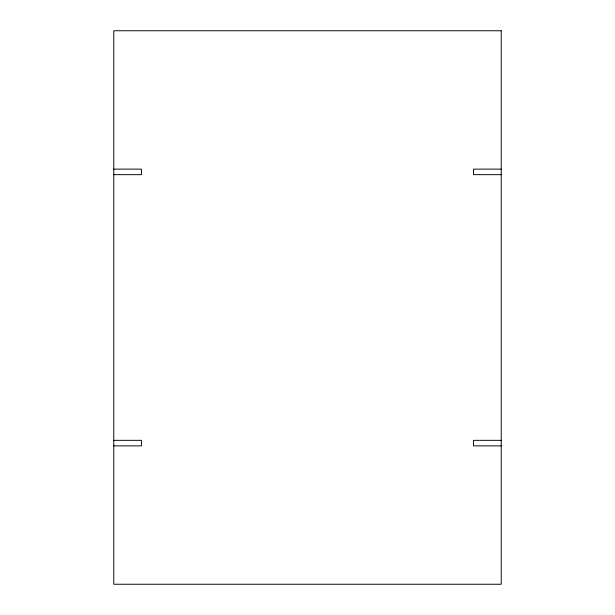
<?xml version="1.0" encoding="UTF-8"?>
<svg xmlns="http://www.w3.org/2000/svg" width="615" height="615" viewBox="0 0 615 615"><rect width="100%" height="100%" fill="white"/><g stroke="black" fill="none" stroke-linecap="round" stroke-linejoin="round"><path stroke-width="0.92" d="M113.775 169.125L141.45 169.125L141.45 174.66L113.775 174.66M501.225 169.125L473.55 169.125L473.55 174.66L501.225 174.66M113.775 440.34L141.45 440.34L141.45 445.875L113.775 445.875M501.225 440.34L473.55 440.34L473.55 445.875L501.225 445.875M501.225 30.75L113.775 30.75L113.775 584.25L501.225 584.25L501.225 30.75"/></g></svg>
